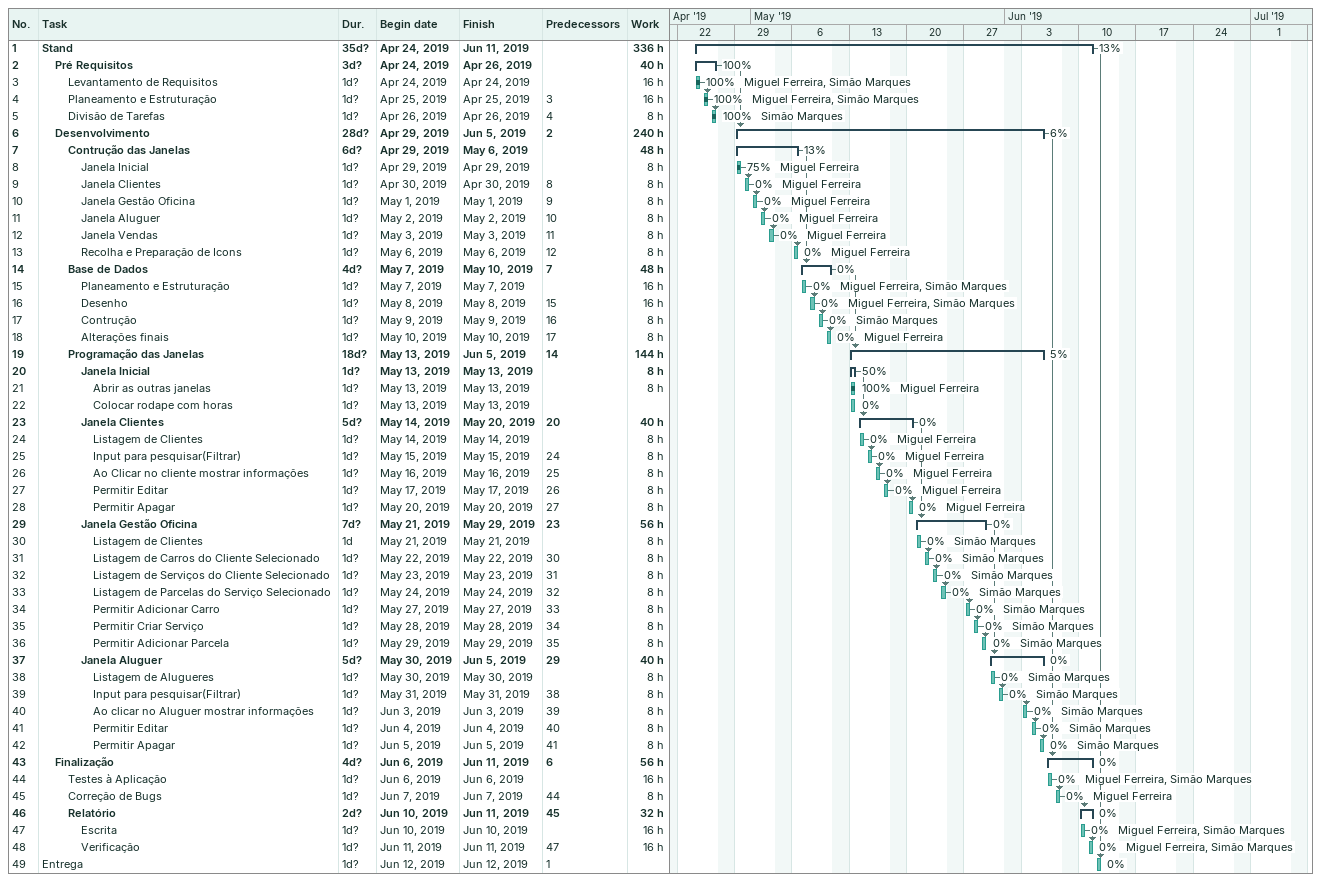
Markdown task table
| ID | Level | Task | Duration | Start | Finish | Predecessors | Resources | % complete | Work (h) |
|---|---|---|---|---|---|---|---|---|---|
| 1 | 1 | **Stand** | 35d? | 2019-04-24 | 2019-06-11 |  |  | 13 | 336 |
| 2 | 2 | **Pré Requisitos** | 3d? | 2019-04-24 | 2019-04-26 |  |  | 100 | 40 |
| 3 | 3 | Levantamento de Requisitos | 1d? | 2019-04-24 | 2019-04-24 |  | Miguel Ferreira, Simão Marques | 100 | 16 |
| 4 | 3 | Planeamento e Estruturação | 1d? | 2019-04-25 | 2019-04-25 | 3 | Miguel Ferreira, Simão Marques | 100 | 16 |
| 5 | 3 | Divisão de Tarefas | 1d? | 2019-04-26 | 2019-04-26 | 4 | Simão Marques | 100 | 8 |
| 6 | 2 | **Desenvolvimento** | 28d? | 2019-04-29 | 2019-06-05 | 2 |  | 6 | 240 |
| 7 | 3 | **Contrução das Janelas** | 6d? | 2019-04-29 | 2019-05-06 |  |  | 13 | 48 |
| 8 | 4 | Janela Inicial | 1d? | 2019-04-29 | 2019-04-29 |  | Miguel Ferreira | 75 | 8 |
| 9 | 4 | Janela Clientes | 1d? | 2019-04-30 | 2019-04-30 | 8 | Miguel Ferreira | 0 | 8 |
| 10 | 4 | Janela Gestão Oficina | 1d? | 2019-05-01 | 2019-05-01 | 9 | Miguel Ferreira | 0 | 8 |
| 11 | 4 | Janela Aluguer | 1d? | 2019-05-02 | 2019-05-02 | 10 | Miguel Ferreira | 0 | 8 |
| 12 | 4 | Janela Vendas | 1d? | 2019-05-03 | 2019-05-03 | 11 | Miguel Ferreira | 0 | 8 |
| 13 | 4 | Recolha e Preparação de Icons | 1d? | 2019-05-06 | 2019-05-06 | 12 | Miguel Ferreira | 0 | 8 |
| 14 | 3 | **Base de Dados** | 4d? | 2019-05-07 | 2019-05-10 | 7 |  | 0 | 48 |
| 15 | 4 | Planeamento e Estruturação | 1d? | 2019-05-07 | 2019-05-07 |  | Miguel Ferreira, Simão Marques | 0 | 16 |
| 16 | 4 | Desenho | 1d? | 2019-05-08 | 2019-05-08 | 15 | Miguel Ferreira, Simão Marques | 0 | 16 |
| 17 | 4 | Contrução | 1d? | 2019-05-09 | 2019-05-09 | 16 | Simão Marques | 0 | 8 |
| 18 | 4 | Alterações finais | 1d? | 2019-05-10 | 2019-05-10 | 17 | Miguel Ferreira | 0 | 8 |
| 19 | 3 | **Programação das Janelas** | 18d? | 2019-05-13 | 2019-06-05 | 14 |  | 5 | 144 |
| 20 | 4 | **Janela Inicial** | 1d? | 2019-05-13 | 2019-05-13 |  |  | 50 | 8 |
| 21 | 5 | Abrir as outras janelas | 1d? | 2019-05-13 | 2019-05-13 |  | Miguel Ferreira | 100 | 8 |
| 22 | 5 | Colocar rodape com horas | 1d? | 2019-05-13 | 2019-05-13 |  |  | 0 |  |
| 23 | 4 | **Janela Clientes** | 5d? | 2019-05-14 | 2019-05-20 | 20 |  | 0 | 40 |
| 24 | 5 | Listagem de Clientes | 1d? | 2019-05-14 | 2019-05-14 |  | Miguel Ferreira | 0 | 8 |
| 25 | 5 | Input para pesquisar(Filtrar) | 1d? | 2019-05-15 | 2019-05-15 | 24 | Miguel Ferreira | 0 | 8 |
| 26 | 5 | Ao Clicar no cliente mostrar informações | 1d? | 2019-05-16 | 2019-05-16 | 25 | Miguel Ferreira | 0 | 8 |
| 27 | 5 | Permitir Editar | 1d? | 2019-05-17 | 2019-05-17 | 26 | Miguel Ferreira | 0 | 8 |
| 28 | 5 | Permitir Apagar | 1d? | 2019-05-20 | 2019-05-20 | 27 | Miguel Ferreira | 0 | 8 |
| 29 | 4 | **Janela Gestão Oficina** | 7d? | 2019-05-21 | 2019-05-29 | 23 |  | 0 | 56 |
| 30 | 5 | Listagem de Clientes | 1d | 2019-05-21 | 2019-05-21 |  | Simão Marques | 0 | 8 |
| 31 | 5 | Listagem de Carros do Cliente Selecionado | 1d? | 2019-05-22 | 2019-05-22 | 30 | Simão Marques | 0 | 8 |
| 32 | 5 | Listagem de Serviços do Cliente Selecionado | 1d? | 2019-05-23 | 2019-05-23 | 31 | Simão Marques | 0 | 8 |
| 33 | 5 | Listagem de Parcelas do Serviço Selecionado | 1d? | 2019-05-24 | 2019-05-24 | 32 | Simão Marques | 0 | 8 |
| 34 | 5 | Permitir Adicionar Carro | 1d? | 2019-05-27 | 2019-05-27 | 33 | Simão Marques | 0 | 8 |
| 35 | 5 | Permitir Criar Serviço | 1d? | 2019-05-28 | 2019-05-28 | 34 | Simão Marques | 0 | 8 |
| 36 | 5 | Permitir Adicionar Parcela | 1d? | 2019-05-29 | 2019-05-29 | 35 | Simão Marques | 0 | 8 |
| 37 | 4 | **Janela Aluguer** | 5d? | 2019-05-30 | 2019-06-05 | 29 |  | 0 | 40 |
| 38 | 5 | Listagem de Alugueres | 1d? | 2019-05-30 | 2019-05-30 |  | Simão Marques | 0 | 8 |
| 39 | 5 | Input para pesquisar(Filtrar) | 1d? | 2019-05-31 | 2019-05-31 | 38 | Simão Marques | 0 | 8 |
| 40 | 5 | Ao clicar no Aluguer mostrar informações | 1d? | 2019-06-03 | 2019-06-03 | 39 | Simão Marques | 0 | 8 |
| 41 | 5 | Permitir Editar | 1d? | 2019-06-04 | 2019-06-04 | 40 | Simão Marques | 0 | 8 |
| 42 | 5 | Permitir Apagar | 1d? | 2019-06-05 | 2019-06-05 | 41 | Simão Marques | 0 | 8 |
| 43 | 2 | **Finalização** | 4d? | 2019-06-06 | 2019-06-11 | 6 |  | 0 | 56 |
| 44 | 3 | Testes à Aplicação | 1d? | 2019-06-06 | 2019-06-06 |  | Miguel Ferreira, Simão Marques | 0 | 16 |
| 45 | 3 | Correção de Bugs | 1d? | 2019-06-07 | 2019-06-07 | 44 | Miguel Ferreira | 0 | 8 |
| 46 | 3 | **Relatório** | 2d? | 2019-06-10 | 2019-06-11 | 45 |  | 0 | 32 |
| 47 | 4 | Escrita | 1d? | 2019-06-10 | 2019-06-10 |  | Miguel Ferreira, Simão Marques | 0 | 16 |
| 48 | 4 | Verificação | 1d? | 2019-06-11 | 2019-06-11 | 47 | Miguel Ferreira, Simão Marques | 0 | 16 |
| 49 | 1 | Entrega | 1d? | 2019-06-12 | 2019-06-12 | 1 |  | 0 |  |
